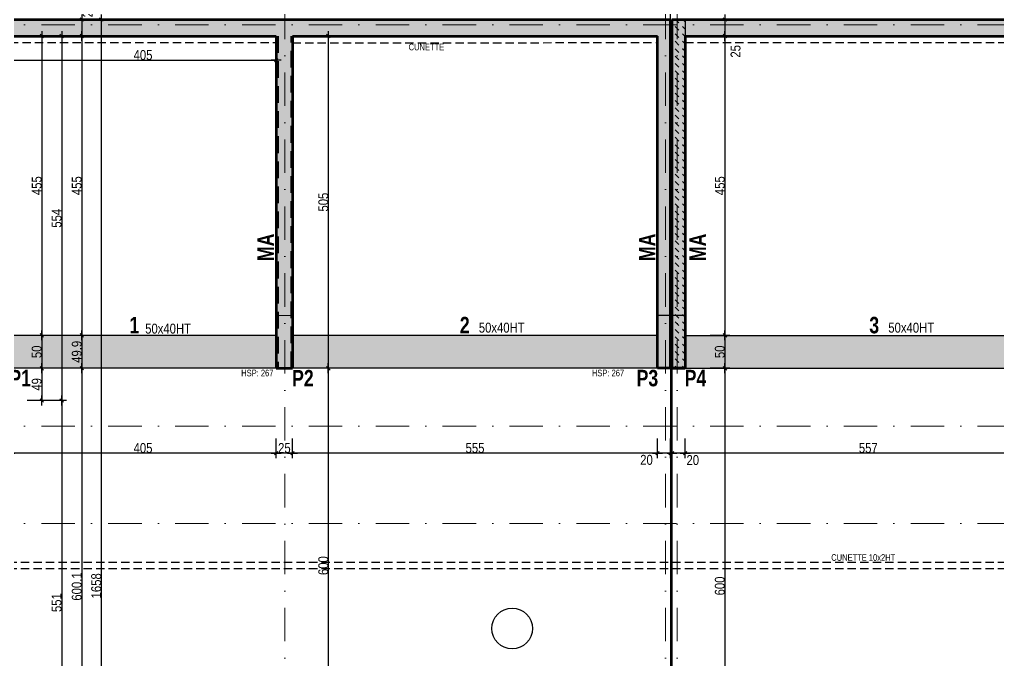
# Model space of a CAD drawing. Header units: millimetres. Extents: x -22 to 27383, y -3644 to 590.
# Drawn here: x 16936 to 18424, y -1216 to -242 of the extents above; entities that cross this region are included whole.
import ezdxf
from ezdxf.enums import TextEntityAlignment as Align

# ---------------------------------------------------------------- set-up
doc = ezdxf.new("R2010")
doc.units = ezdxf.units.MM
doc.linetypes.add('CACHEX2', pattern=[19.05, 12.7, -6.35])
doc.linetypes.add('TIRETPTX2', pattern=[50.8, 25.4, -12.7, 0, -12.7])
for name, color, linetype in [('01_cote_gen', 4, 'Continuous'), ('01_linteaux', 2, 'Continuous'), ('01_murs_sup', 2, 'CACHEX2'), ('01_poch_BN', 9, 'Continuous'), ('01_poch_murs', 253, 'Continuous'), ('01_poch_poteaux', 250, 'Continuous'), ('01_texte', 230, 'Continuous'), ('AA_COTES', 2, 'Continuous')]:
    doc.layers.add(name, color=color, linetype=linetype)
doc.layers.add('01_murs_coup', color=5, linetype='Continuous', lineweight=60)
doc.layers.add('01_tram_axes', color=2, linetype='TIRETPTX2', lineweight=9)
doc.styles.add('ARIAL NA', font='ARIALN.TTF')
doc.styles.add('impact', font='impact.ttf')
doc.styles.add('STYLE2', font='ARIALN.TTF')
doc.dimstyles.new('JB25', dxfattribs={"dimscale": 0.1, "dimtxt": 150, "dimasz": 15, "dimexe": 0.1, "dimexo": 0.1, "dimgap": 0.09, "dimtad": 1, "dimdec": 1, "dimlfac": 0.5, "dimdsep": 46, "dimtxsty": 'STYLE2', "dimblk1": 'BOND_G', "dimblk2": 'BOND_D', "dimsah": 1, "dimcen": 1.5, "dimdle": 0.01, "dimse1": 1, "dimse2": 1, "dimclrd": 4, "dimclre": 2, "dimclrt": 6, "dimazin": 2, "dimtfac": 2.333333, "dimtdec": 1, "dimtix": 1, "dimtmove": 2, "dimatfit": 3, "dimldrblk": 'BOND_G', "dimfxl": 1, "dimtolj": 1, "dimtzin": 0, "dimarcsym": 0})
doc.dimstyles.new('JB50', dxfattribs={"dimscale": 0.1, "dimtxt": 150, "dimasz": 15, "dimexe": 0.1, "dimexo": 0.1, "dimgap": 0.09, "dimtad": 1, "dimdec": 1, "dimdsep": 46, "dimtxsty": 'STYLE2', "dimblk1": 'BOND_G', "dimblk2": 'BOND_D', "dimsah": 1, "dimcen": 1.5, "dimdle": 0.01, "dimse1": 1, "dimse2": 1, "dimclrd": 4, "dimclre": 2, "dimclrt": 6, "dimazin": 2, "dimtfac": 2.333333, "dimtdec": 1, "dimtix": 1, "dimtmove": 2, "dimatfit": 3, "dimldrblk": 'BOND_G', "dimfxl": 1, "dimtolj": 1, "dimtzin": 0, "dimarcsym": 0})

# ---------------------------------------------------------------- blocks, each defined once
blk = doc.blocks.new('BOND_G')
at = {"layer": 'AA_COTES', "color": 0}
for p, q in [((0, -5), (0, 15)), ((5, 0), (-5, 0)), ((1.77, 1.77), (-1.77, -1.77))]:
    blk.add_line(p, q, dxfattribs=at)
blk = doc.blocks.new('BOND_D')
at = {"layer": 'AA_COTES', "color": 0}
for p, q in [((5, 0), (-5, 0)), ((-1.77, -1.77), (1.77, 1.77)), ((0, 5), (0, -15))]:
    blk.add_line(p, q, dxfattribs=at)
blk = doc.blocks.new('*D1469')
at = {"layer": '01_cote_gen', "color": 4, "lineweight": -2, "transparency": 16777216}
blk.add_line((16922.3, -303.4), (17324.3, -303.4), dxfattribs=at)
at = {"layer": 'Defpoints', "color": 0, "transparency": 16777216}
for p in [(17325.8, -303.4), (16920.8, -348.3), (17325.8, -348.3)]:
    blk.add_point(p, dxfattribs=at)
at = {"layer": '01_cote_gen', "color": 4, "lineweight": -2, "transparency": 16777216, "xscale": 1.5, "yscale": 1.5, "zscale": 1.5, "rotation": 180}
blk.add_blockref('BOND_G', (16920.8, -303.4), dxfattribs=at)
at = {"layer": '01_cote_gen', "color": 4, "lineweight": -2, "transparency": 16777216, "xscale": 1.5, "yscale": 1.5, "zscale": 1.5}
blk.add_blockref('BOND_D', (17325.8, -303.4), dxfattribs=at)
at = {"layer": '01_cote_gen', "color": 6, "transparency": 16777216, "insert": (17123.3, -295.8), "char_height": 15, "attachment_point": 5, "style": 'STYLE2'}
blk.add_mtext('\\A1;405', dxfattribs=at)
blk = doc.blocks.new('*D1473')
at = {"layer": '01_cote_gen', "color": 4, "lineweight": -2, "transparency": 16777216}
blk.add_line((17349.2, -900.8), (17327.3, -900.8), dxfattribs=at)
at = {"layer": 'Defpoints', "color": 0, "transparency": 16777216}
for p in [(17325.8, -878.3), (17350.7, -878.3), (17325.8, -900.8)]:
    blk.add_point(p, dxfattribs=at)
at = {"layer": '01_cote_gen', "color": 4, "lineweight": -2, "transparency": 16777216, "xscale": 1.5, "yscale": 1.5, "zscale": 1.5, "rotation": 180}
blk.add_blockref('BOND_D', (17325.8, -900.8), dxfattribs=at)
at = {"layer": '01_cote_gen', "color": 4, "lineweight": -2, "transparency": 16777216, "xscale": 1.5, "yscale": 1.5, "zscale": 1.5}
blk.add_blockref('BOND_G', (17350.7, -900.8), dxfattribs=at)
at = {"layer": '01_cote_gen', "color": 6, "transparency": 16777216, "insert": (17338.3, -893.1), "char_height": 15, "attachment_point": 5, "style": 'STYLE2'}
blk.add_mtext('\\A1;25', dxfattribs=at)
blk = doc.blocks.new('*D1474')
at = {"layer": '01_cote_gen', "color": 4, "lineweight": -2, "transparency": 16777216}
blk.add_line((17324.3, -900.8), (16922.3, -900.8), dxfattribs=at)
at = {"layer": 'Defpoints', "color": 0, "transparency": 16777216}
for p in [(16920.8, -771.5), (17325.8, -789.9), (16920.8, -900.8)]:
    blk.add_point(p, dxfattribs=at)
at = {"layer": '01_cote_gen', "color": 4, "lineweight": -2, "transparency": 16777216, "xscale": 1.5, "yscale": 1.5, "zscale": 1.5, "rotation": 180}
blk.add_blockref('BOND_D', (16920.8, -900.8), dxfattribs=at)
at = {"layer": '01_cote_gen', "color": 4, "lineweight": -2, "transparency": 16777216, "xscale": 1.5, "yscale": 1.5, "zscale": 1.5}
blk.add_blockref('BOND_G', (17325.8, -900.8), dxfattribs=at)
at = {"layer": '01_cote_gen', "color": 6, "transparency": 16777216, "insert": (17123.3, -893.1), "char_height": 15, "attachment_point": 5, "style": 'STYLE2'}
blk.add_mtext('\\A1;405', dxfattribs=at)
blk = doc.blocks.new('*D1475')
at = {"layer": '01_cote_gen', "color": 4, "lineweight": -2, "transparency": 16777216}
blk.add_line((17904.2, -900.8), (17352.2, -900.8), dxfattribs=at)
at = {"layer": 'Defpoints', "color": 0, "transparency": 16777216}
for p in [(17350.7, -773.9), (17905.7, -773.9), (17350.7, -900.8)]:
    blk.add_point(p, dxfattribs=at)
at = {"layer": '01_cote_gen', "color": 4, "lineweight": -2, "transparency": 16777216, "xscale": 1.5, "yscale": 1.5, "zscale": 1.5, "rotation": 180}
blk.add_blockref('BOND_D', (17350.7, -900.8), dxfattribs=at)
at = {"layer": '01_cote_gen', "color": 4, "lineweight": -2, "transparency": 16777216, "xscale": 1.5, "yscale": 1.5, "zscale": 1.5}
blk.add_blockref('BOND_G', (17905.7, -900.8), dxfattribs=at)
at = {"layer": '01_cote_gen', "color": 6, "transparency": 16777216, "insert": (17628.2, -893.1), "char_height": 15, "attachment_point": 5, "style": 'STYLE2'}
blk.add_mtext('\\A1;555', dxfattribs=at)
blk = doc.blocks.new('*D1476')
at = {"layer": '01_cote_gen', "color": 4, "lineweight": -2, "transparency": 16777216}
blk.add_line((17924.2, -900.8), (17907.2, -900.8), dxfattribs=at)
at = {"layer": 'Defpoints', "color": 0, "transparency": 16777216}
for p in [(17905.7, -785.2), (17925.7, -790.9), (17905.7, -900.8)]:
    blk.add_point(p, dxfattribs=at)
at = {"layer": '01_cote_gen', "color": 4, "lineweight": -2, "transparency": 16777216, "xscale": 1.5, "yscale": 1.5, "zscale": 1.5, "rotation": 180}
blk.add_blockref('BOND_D', (17905.7, -900.8), dxfattribs=at)
at = {"layer": '01_cote_gen', "color": 4, "lineweight": -2, "transparency": 16777216, "xscale": 1.5, "yscale": 1.5, "zscale": 1.5}
blk.add_blockref('BOND_G', (17925.7, -900.8), dxfattribs=at)
at = {"layer": '01_cote_gen', "color": 6, "transparency": 16777216, "insert": (17889, -911.1), "char_height": 15, "attachment_point": 5, "style": 'STYLE2'}
blk.add_mtext('\\A1;20', dxfattribs=at)
blk = doc.blocks.new('*D1505')
at = {"layer": '01_cote_gen', "color": 4, "lineweight": -2, "transparency": 16777216}
blk.add_line((18503.3, -900.8), (17949.3, -900.8), dxfattribs=at)
at = {"layer": 'Defpoints', "color": 0, "transparency": 16777216}
for p in [(17947.8, -710.9), (18504.8, -790.9), (17947.8, -900.8)]:
    blk.add_point(p, dxfattribs=at)
at = {"layer": '01_cote_gen', "color": 4, "lineweight": -2, "transparency": 16777216, "xscale": 1.5, "yscale": 1.5, "zscale": 1.5, "rotation": 180}
blk.add_blockref('BOND_D', (17947.8, -900.8), dxfattribs=at)
at = {"layer": '01_cote_gen', "color": 4, "lineweight": -2, "transparency": 16777216, "xscale": 1.5, "yscale": 1.5, "zscale": 1.5}
blk.add_blockref('BOND_G', (18504.8, -900.8), dxfattribs=at)
at = {"layer": '01_cote_gen', "color": 6, "transparency": 16777216, "insert": (18226.3, -893.1), "char_height": 15, "attachment_point": 5, "style": 'STYLE2'}
blk.add_mtext('\\A1;557', dxfattribs=at)
blk = doc.blocks.new('*D1506')
at = {"layer": '01_cote_gen', "color": 4, "lineweight": -2, "transparency": 16777216}
blk.add_line((17946.2, -900.8), (17929.2, -900.8), dxfattribs=at)
at = {"layer": 'Defpoints', "color": 0, "transparency": 16777216}
for p in [(17947.7, -727.6), (17927.7, -733.6), (17927.7, -900.8)]:
    blk.add_point(p, dxfattribs=at)
at = {"layer": '01_cote_gen', "color": 4, "lineweight": -2, "transparency": 16777216, "xscale": 1.5, "yscale": 1.5, "zscale": 1.5, "rotation": 180}
blk.add_blockref('BOND_D', (17927.7, -900.8), dxfattribs=at)
at = {"layer": '01_cote_gen', "color": 4, "lineweight": -2, "transparency": 16777216, "xscale": 1.5, "yscale": 1.5, "zscale": 1.5}
blk.add_blockref('BOND_G', (17947.7, -900.8), dxfattribs=at)
at = {"layer": '01_cote_gen', "color": 6, "transparency": 16777216, "insert": (17959.4, -911.4), "char_height": 15, "attachment_point": 5, "style": 'STYLE2'}
blk.add_mtext('\\A1;20', dxfattribs=at)
blk = doc.blocks.new('*D1541')
at = {"layer": '01_cote_gen', "color": 4, "lineweight": -2, "transparency": 16777216}
blk.add_line((17030.3, -243.3), (17030.3, -265.3), dxfattribs=at)
at = {"layer": 'Defpoints', "color": 0, "transparency": 16777216}
for p in [(17049.4, -241.8), (17023.9, -266.8), (17030.3, -266.8)]:
    blk.add_point(p, dxfattribs=at)
at = {"layer": '01_cote_gen', "color": 4, "lineweight": -2, "transparency": 16777216, "xscale": 1.5, "yscale": 1.5, "zscale": 1.5}
for name, p, rotation in [('BOND_G', (17030.3, -241.8), 90), ('BOND_D', (17030.3, -266.8), 270)]:
    blk.add_blockref(name, p, dxfattribs=dict(at, rotation=rotation))
at = {"layer": '01_cote_gen', "color": 6, "transparency": 16777216, "insert": (17039.2, -228.8), "char_height": 15, "attachment_point": 5, "rotation": 90, "style": 'STYLE2'}
blk.add_mtext('\\A1;25', dxfattribs=at)
blk = doc.blocks.new('*D1542')
at = {"layer": '01_cote_gen', "color": 4, "lineweight": -2, "transparency": 16777216}
blk.add_line((16999.6, -268.3), (16999.6, -819.3), dxfattribs=at)
at = {"layer": 'Defpoints', "color": 0, "transparency": 16777216}
for p in [(16977.1, -266.8), (16940.3, -820.8), (16999.6, -820.8)]:
    blk.add_point(p, dxfattribs=at)
at = {"layer": '01_cote_gen', "color": 4, "lineweight": -2, "transparency": 16777216, "xscale": 1.5, "yscale": 1.5, "zscale": 1.5}
for name, p, rotation in [('BOND_G', (16999.6, -266.8), 90), ('BOND_D', (16999.6, -820.8), 270)]:
    blk.add_blockref(name, p, dxfattribs=dict(at, rotation=rotation))
at = {"layer": '01_cote_gen', "color": 6, "transparency": 16777216, "insert": (16991.9, -543.8), "char_height": 15, "attachment_point": 5, "rotation": 90, "style": 'STYLE2'}
blk.add_mtext('\\A1;554', dxfattribs=at)
blk = doc.blocks.new('*D1543')
at = {"layer": '01_cote_gen', "color": 4, "lineweight": -2, "transparency": 16777216}
blk.add_line((16969.4, -268.3), (16969.4, -720.3), dxfattribs=at)
at = {"layer": 'Defpoints', "color": 0, "transparency": 16777216}
for p in [(16977.1, -266.8), (16957.2, -721.8), (16969.4, -721.8)]:
    blk.add_point(p, dxfattribs=at)
at = {"layer": '01_cote_gen', "color": 4, "lineweight": -2, "transparency": 16777216, "xscale": 1.5, "yscale": 1.5, "zscale": 1.5}
for name, p, rotation in [('BOND_G', (16969.4, -266.8), 90), ('BOND_D', (16969.4, -721.8), 270)]:
    blk.add_blockref(name, p, dxfattribs=dict(at, rotation=rotation))
at = {"layer": '01_cote_gen', "color": 6, "transparency": 16777216, "insert": (16961.8, -494.3), "char_height": 15, "attachment_point": 5, "rotation": 90, "style": 'STYLE2'}
blk.add_mtext('\\A1;455', dxfattribs=at)
blk = doc.blocks.new('*D1544')
at = {"layer": '01_cote_gen', "color": 4, "lineweight": -2, "transparency": 16777216}
blk.add_line((16969.4, -723.3), (16969.4, -770.3), dxfattribs=at)
at = {"layer": 'Defpoints', "color": 0, "transparency": 16777216}
for p in [(16982.2, -721.8), (16969.4, -771.8), (16982.2, -771.8)]:
    blk.add_point(p, dxfattribs=at)
at = {"layer": '01_cote_gen', "color": 4, "lineweight": -2, "transparency": 16777216, "xscale": 1.5, "yscale": 1.5, "zscale": 1.5}
for name, p, rotation in [('BOND_G', (16969.4, -721.8), 90), ('BOND_D', (16969.4, -771.8), 270)]:
    blk.add_blockref(name, p, dxfattribs=dict(at, rotation=rotation))
at = {"layer": '01_cote_gen', "color": 6, "transparency": 16777216, "insert": (16961.7, -746.8), "char_height": 15, "attachment_point": 5, "rotation": 90, "style": 'STYLE2'}
blk.add_mtext('\\A1;50', dxfattribs=at)
blk = doc.blocks.new('*D1545')
at = {"layer": '01_cote_gen', "color": 4, "lineweight": -2, "transparency": 16777216}
blk.add_line((16969.4, -773.3), (16969.4, -819.3), dxfattribs=at)
at = {"layer": 'Defpoints', "color": 0, "transparency": 16777216}
for p in [(16976.9, -771.8), (16928.1, -820.8), (16969.4, -820.8)]:
    blk.add_point(p, dxfattribs=at)
at = {"layer": '01_cote_gen', "color": 4, "lineweight": -2, "transparency": 16777216, "xscale": 1.5, "yscale": 1.5, "zscale": 1.5}
for name, p, rotation in [('BOND_G', (16969.4, -771.8), 90), ('BOND_D', (16969.4, -820.8), 270)]:
    blk.add_blockref(name, p, dxfattribs=dict(at, rotation=rotation))
at = {"layer": '01_cote_gen', "color": 6, "transparency": 16777216, "insert": (16961.7, -796.3), "char_height": 15, "attachment_point": 5, "rotation": 90, "style": 'STYLE2'}
blk.add_mtext('\\A1;49', dxfattribs=at)
blk = doc.blocks.new('*D1546')
at = {"layer": '01_cote_gen', "color": 4, "lineweight": -2, "transparency": 16777216}
blk.add_line((16999.6, -822.3), (16999.6, -1370.3), dxfattribs=at)
at = {"layer": 'Defpoints', "color": 0, "transparency": 16777216}
for p in [(16977.1, -820.8), (16977.1, -1371.8), (16999.6, -1371.8)]:
    blk.add_point(p, dxfattribs=at)
at = {"layer": '01_cote_gen', "color": 4, "lineweight": -2, "transparency": 16777216, "xscale": 1.5, "yscale": 1.5, "zscale": 1.5}
for name, p, rotation in [('BOND_G', (16999.6, -820.8), 90), ('BOND_D', (16999.6, -1371.8), 270)]:
    blk.add_blockref(name, p, dxfattribs=dict(at, rotation=rotation))
at = {"layer": '01_cote_gen', "color": 6, "transparency": 16777216, "insert": (16991.9, -1128), "char_height": 15, "attachment_point": 5, "rotation": 90, "style": 'STYLE2'}
blk.add_mtext('\\A1;551', dxfattribs=at)
blk = doc.blocks.new('*D1547')
at = {"layer": '01_cote_gen', "color": 4, "lineweight": -2, "transparency": 16777216}
blk.add_line((17030.3, -268.3), (17030.3, -720.3), dxfattribs=at)
at = {"layer": 'Defpoints', "color": 0, "transparency": 16777216}
for p in [(17033.9, -266.8), (17030.3, -721.8), (17033.9, -721.8)]:
    blk.add_point(p, dxfattribs=at)
at = {"layer": '01_cote_gen', "color": 4, "lineweight": -2, "transparency": 16777216, "xscale": 1.5, "yscale": 1.5, "zscale": 1.5}
for name, p, rotation in [('BOND_G', (17030.3, -266.8), 90), ('BOND_D', (17030.3, -721.8), 270)]:
    blk.add_blockref(name, p, dxfattribs=dict(at, rotation=rotation))
at = {"layer": '01_cote_gen', "color": 6, "transparency": 16777216, "insert": (17022.6, -494.3), "char_height": 15, "attachment_point": 5, "rotation": 90, "style": 'STYLE2'}
blk.add_mtext('\\A1;455', dxfattribs=at)
blk = doc.blocks.new('*D1548')
at = {"layer": '01_cote_gen', "color": 4, "lineweight": -2, "transparency": 16777216}
blk.add_line((17030.3, -723.3), (17030.3, -770.2), dxfattribs=at)
at = {"layer": 'Defpoints', "color": 0, "transparency": 16777216}
for p in [(17066.4, -721.8), (17030.3, -771.7), (17066.4, -771.7)]:
    blk.add_point(p, dxfattribs=at)
at = {"layer": '01_cote_gen', "color": 4, "lineweight": -2, "transparency": 16777216, "xscale": 1.5, "yscale": 1.5, "zscale": 1.5}
for name, p, rotation in [('BOND_G', (17030.3, -721.8), 90), ('BOND_D', (17030.3, -771.7), 270)]:
    blk.add_blockref(name, p, dxfattribs=dict(at, rotation=rotation))
at = {"layer": '01_cote_gen', "color": 6, "transparency": 16777216, "insert": (17022.6, -746.8), "char_height": 15, "attachment_point": 5, "rotation": 90, "style": 'STYLE2'}
blk.add_mtext('\\A1;49.9', dxfattribs=at)
blk = doc.blocks.new('*D1549')
at = {"layer": '01_cote_gen', "color": 4, "lineweight": -2, "transparency": 16777216}
blk.add_line((17030.3, -773.2), (17030.3, -1370.3), dxfattribs=at)
at = {"layer": 'Defpoints', "color": 0, "transparency": 16777216}
for p in [(17067.8, -771.7), (17030.3, -1371.8), (17031.8, -1371.8)]:
    blk.add_point(p, dxfattribs=at)
at = {"layer": '01_cote_gen', "color": 4, "lineweight": -2, "transparency": 16777216, "xscale": 1.5, "yscale": 1.5, "zscale": 1.5}
for name, p, rotation in [('BOND_G', (17030.3, -771.7), 90), ('BOND_D', (17030.3, -1371.8), 270)]:
    blk.add_blockref(name, p, dxfattribs=dict(at, rotation=rotation))
at = {"layer": '01_cote_gen', "color": 6, "transparency": 16777216, "insert": (17022.6, -1103.5), "char_height": 15, "attachment_point": 5, "rotation": 90, "style": 'STYLE2'}
blk.add_mtext('\\A1;600.1', dxfattribs=at)
blk = doc.blocks.new('*D1553')
at = {"layer": '01_cote_gen', "color": 4, "lineweight": -2, "transparency": 16777216}
blk.add_line((17059.8, -243.3), (17059.8, -1898.3), dxfattribs=at)
at = {"layer": 'Defpoints', "color": 0, "transparency": 16777216}
for p in [(17076.1, -241.8), (17022.8, -1899.8), (17059.8, -1899.8)]:
    blk.add_point(p, dxfattribs=at)
at = {"layer": '01_cote_gen', "color": 4, "lineweight": -2, "transparency": 16777216, "xscale": 1.5, "yscale": 1.5, "zscale": 1.5}
for name, p, rotation in [('BOND_G', (17059.8, -241.8), 90), ('BOND_D', (17059.8, -1899.8), 270)]:
    blk.add_blockref(name, p, dxfattribs=dict(at, rotation=rotation))
at = {"layer": '01_cote_gen', "color": 6, "transparency": 16777216, "insert": (17052.2, -1102.5), "char_height": 15, "attachment_point": 5, "rotation": 90, "style": 'STYLE2'}
blk.add_mtext('\\A1;1658', dxfattribs=at)
blk = doc.blocks.new('*D1554')
at = {"layer": '01_cote_gen', "color": 4, "lineweight": -2, "transparency": 16777216}
blk.add_line((17405.1, -268.3), (17405.1, -770.3), dxfattribs=at)
at = {"layer": 'Defpoints', "color": 0, "transparency": 16777216}
for p in [(17350.7, -266.8), (17350.7, -771.8), (17405.1, -771.8)]:
    blk.add_point(p, dxfattribs=at)
at = {"layer": '01_cote_gen', "color": 4, "lineweight": -2, "transparency": 16777216, "xscale": 1.5, "yscale": 1.5, "zscale": 1.5}
for name, p, rotation in [('BOND_G', (17405.1, -266.8), 90), ('BOND_D', (17405.1, -771.8), 270)]:
    blk.add_blockref(name, p, dxfattribs=dict(at, rotation=rotation))
at = {"layer": '01_cote_gen', "color": 6, "transparency": 16777216, "insert": (17397.5, -519.3), "char_height": 15, "attachment_point": 5, "rotation": 90, "style": 'STYLE2'}
blk.add_mtext('\\A1;505', dxfattribs=at)
blk = doc.blocks.new('*D1555')
at = {"layer": '01_cote_gen', "color": 4, "lineweight": -2, "transparency": 16777216}
blk.add_line((17405.1, -773.3), (17405.1, -1370.3), dxfattribs=at)
at = {"layer": 'Defpoints', "color": 0, "transparency": 16777216}
for p in [(17382.6, -771.8), (17350.8, -1371.8), (17405.1, -1371.8)]:
    blk.add_point(p, dxfattribs=at)
at = {"layer": '01_cote_gen', "color": 4, "lineweight": -2, "transparency": 16777216, "xscale": 1.5, "yscale": 1.5, "zscale": 1.5}
for name, p, rotation in [('BOND_G', (17405.1, -771.8), 90), ('BOND_D', (17405.1, -1371.8), 270)]:
    blk.add_blockref(name, p, dxfattribs=dict(at, rotation=rotation))
at = {"layer": '01_cote_gen', "color": 6, "transparency": 16777216, "insert": (17397.5, -1071.8), "char_height": 15, "attachment_point": 5, "rotation": 90, "style": 'STYLE2'}
blk.add_mtext('\\A1;600', dxfattribs=at)
blk = doc.blocks.new('*D1557')
at = {"layer": '01_cote_gen', "color": 4, "lineweight": -2, "transparency": 16777216}
blk.add_line((18008.3, -243.3), (18008.3, -265.3), dxfattribs=at)
at = {"layer": 'Defpoints', "color": 0, "transparency": 16777216}
for p in [(17996.6, -241.8), (17996.6, -266.8), (18008.3, -266.8)]:
    blk.add_point(p, dxfattribs=at)
at = {"layer": '01_cote_gen', "color": 4, "lineweight": -2, "transparency": 16777216, "xscale": 1.5, "yscale": 1.5, "zscale": 1.5}
for name, p, rotation in [('BOND_G', (18008.3, -241.8), 90), ('BOND_D', (18008.3, -266.8), 270)]:
    blk.add_blockref(name, p, dxfattribs=dict(at, rotation=rotation))
at = {"layer": '01_cote_gen', "color": 6, "transparency": 16777216, "insert": (18024.5, -290.1), "char_height": 15, "attachment_point": 5, "rotation": 90, "style": 'STYLE2'}
blk.add_mtext('\\A1;25', dxfattribs=at)
blk = doc.blocks.new('*D1558')
at = {"layer": '01_cote_gen', "color": 4, "lineweight": -2, "transparency": 16777216}
blk.add_line((18008.3, -268.3), (18008.3, -720.3), dxfattribs=at)
at = {"layer": 'Defpoints', "color": 0, "transparency": 16777216}
for p in [(18049.7, -266.8), (18008.3, -721.8), (18049.7, -721.8)]:
    blk.add_point(p, dxfattribs=at)
at = {"layer": '01_cote_gen', "color": 4, "lineweight": -2, "transparency": 16777216, "xscale": 1.5, "yscale": 1.5, "zscale": 1.5}
for name, p, rotation in [('BOND_G', (18008.3, -266.8), 90), ('BOND_D', (18008.3, -721.8), 270)]:
    blk.add_blockref(name, p, dxfattribs=dict(at, rotation=rotation))
at = {"layer": '01_cote_gen', "color": 6, "transparency": 16777216, "insert": (18000.6, -494.3), "char_height": 15, "attachment_point": 5, "rotation": 90, "style": 'STYLE2'}
blk.add_mtext('\\A1;455', dxfattribs=at)
blk = doc.blocks.new('*D1559')
at = {"layer": '01_cote_gen', "color": 4, "lineweight": -2, "transparency": 16777216}
blk.add_line((18008.3, -723.3), (18008.3, -770.3), dxfattribs=at)
at = {"layer": 'Defpoints', "color": 0, "transparency": 16777216}
for p in [(18041.2, -721.8), (18008.3, -771.8), (18022.2, -771.8)]:
    blk.add_point(p, dxfattribs=at)
at = {"layer": '01_cote_gen', "color": 4, "lineweight": -2, "transparency": 16777216, "xscale": 1.5, "yscale": 1.5, "zscale": 1.5}
for name, p, rotation in [('BOND_G', (18008.3, -721.8), 90), ('BOND_D', (18008.3, -771.8), 270)]:
    blk.add_blockref(name, p, dxfattribs=dict(at, rotation=rotation))
at = {"layer": '01_cote_gen', "color": 6, "transparency": 16777216, "insert": (18000.6, -746.8), "char_height": 15, "attachment_point": 5, "rotation": 90, "style": 'STYLE2'}
blk.add_mtext('\\A1;50', dxfattribs=at)
blk = doc.blocks.new('*D1560')
at = {"layer": '01_cote_gen', "color": 4, "lineweight": -2, "transparency": 16777216}
blk.add_line((18008.3, -773.3), (18008.3, -1370.3), dxfattribs=at)
at = {"layer": 'Defpoints', "color": 0, "transparency": 16777216}
for p in [(18048.7, -771.8), (18008.3, -1371.8), (18035.4, -1371.8)]:
    blk.add_point(p, dxfattribs=at)
at = {"layer": '01_cote_gen', "color": 4, "lineweight": -2, "transparency": 16777216, "xscale": 1.5, "yscale": 1.5, "zscale": 1.5}
for name, p, rotation in [('BOND_G', (18008.3, -771.8), 90), ('BOND_D', (18008.3, -1371.8), 270)]:
    blk.add_blockref(name, p, dxfattribs=dict(at, rotation=rotation))
at = {"layer": '01_cote_gen', "color": 6, "transparency": 16777216, "insert": (18000.6, -1102.7), "char_height": 15, "attachment_point": 5, "rotation": 90, "style": 'STYLE2'}
blk.add_mtext('\\A1;600', dxfattribs=at)
blk = doc.blocks.new('*D2495')
at = {"layer": '01_cote_gen', "color": 4, "lineweight": -2, "transparency": 16777216}
blk.add_line((0, -613.3), (0, -1134.3), dxfattribs=at)
at = {"layer": 'Defpoints', "color": 0, "transparency": 16777216}
for p in [(25449.8, -611.8), (0, -1135.8), (0, -1135.8)]:
    blk.add_point(p, dxfattribs=at)
at = {"layer": '01_cote_gen', "color": 4, "lineweight": -2, "transparency": 16777216, "xscale": 1.5, "yscale": 1.5, "zscale": 1.5}
for name, p, rotation in [('BOND_G', (0, -611.8), 90), ('BOND_D', (0, -1135.8), 270)]:
    blk.add_blockref(name, p, dxfattribs=dict(at, rotation=rotation))
at = {"layer": '01_cote_gen', "color": 6, "transparency": 16777216, "insert": (-7.7, -873.8), "char_height": 15, "attachment_point": 5, "rotation": 90, "style": 'STYLE2'}
blk.add_mtext('\\A1;262', dxfattribs=at)
blk = doc.blocks.new('*D2522')
at = {"layer": '01_cote_gen', "color": 4, "lineweight": -2, "transparency": 16777216}
blk.add_line((1156.4, -613.3), (1156.4, -1134.3), dxfattribs=at)
at = {"layer": 'Defpoints', "color": 0, "transparency": 16777216}
for p in [(26606.2, -611.8), (1156.4, -1135.8), (1156.4, -1135.8)]:
    blk.add_point(p, dxfattribs=at)
at = {"layer": '01_cote_gen', "color": 4, "lineweight": -2, "transparency": 16777216, "xscale": 1.5, "yscale": 1.5, "zscale": 1.5}
for name, p, rotation in [('BOND_G', (1156.4, -611.8), 90), ('BOND_D', (1156.4, -1135.8), 270)]:
    blk.add_blockref(name, p, dxfattribs=dict(at, rotation=rotation))
at = {"layer": '01_cote_gen', "color": 6, "transparency": 16777216, "insert": (1148.8, -873.8), "char_height": 15, "attachment_point": 5, "rotation": 90, "style": 'STYLE2'}
blk.add_mtext('\\A1;262', dxfattribs=at)

msp = doc.modelspace()

# ---------------------------------------------------------------- hatches: boundary and pattern name
at = {"layer": '01_murs_sup'}
h = msp.add_hatch(dxfattribs=at)
h.set_pattern_fill('DASH', color=256, scale=2.5, angle=135)
h.set_pattern_definition([(135, (6005.65, 12291.881), (-11.22532, 9e-16), [7.9375, -7.9375])])
h.paths.add_polyline_path([(17925.68, -241.83), (16532.76, -241.83), (16532.76, -820.8), (16792.76, -820.8), (16792.76, -802.8), (16737.76, -802.8), (16737.76, -564.83), (16717.76, -564.83), (16717.76, -802.8), (16552.76, -802.8), (16552.76, -454.83), (16560.76, -454.83), (16560.76, -436.83), (16552.76, -436.83), (16552.76, -266.83), (16902.76, -266.83), (16902.76, -436.83), (16662.76, -436.83), (16662.76, -454.83), (16717.76, -454.83), (16717.76, -462.83), (16737.76, -462.83), (16737.76, -454.83), (16902.76, -454.83), (16902.76, -802.8), (16894.76, -802.8), (16894.76, -820.8), (16920.76, -820.8), (16920.76, -266.83), (17328.76, -266.83), (17328.76, -771.83), (17348.76, -771.83), (17348.76, -266.83), (17905.68, -266.83), (17905.68, -771.83), (17925.68, -771.83)])
h = msp.add_hatch(dxfattribs=at)
h.set_pattern_fill('DASH', color=256, scale=2.5, angle=135)
h.set_pattern_definition([(135, (6005.711, 12291.879), (-11.22532, 9e-16), [7.9375, -7.9375])])
h.paths.add_polyline_path([(17947.75, -241.84), (17927.75, -241.84), (17927.75, -771.84), (17947.75, -771.84)])
at = {"layer": '01_poch_BN'}
h = msp.add_hatch(color=256, dxfattribs=at)
h.dxf.hatch_style = 1
h.paths.add_polyline_path([(17325.76, -721.83), (16920.76, -721.83), (16920.76, -771.83), (16920.82, -771.83), (17325.76, -771.59)])
h = msp.add_hatch(color=256, dxfattribs=at)
h.dxf.hatch_style = 1
h.paths.add_polyline_path([(17905.75, -721.84), (17350.75, -721.84), (17350.75, -771.84), (17905.75, -771.84)])
h = msp.add_hatch(color=256, dxfattribs=at)
h.dxf.hatch_style = 1
h.paths.add_polyline_path([(18504.76, -721.83), (17947.8, -721.83), (17947.81, -771.83), (18504.76, -771.83)])
at = {"layer": '01_poch_murs'}
h = msp.add_hatch(color=256, dxfattribs=at)
h.dxf.hatch_style = 1
edge = h.paths.add_edge_path()
edge.add_line((16560.76, -436.83), (16560.76, -454.83))
edge.add_line((16560.76, -454.83), (16552.76, -454.83))
edge.add_line((16552.76, -454.83), (16552.76, -802.8))
edge.add_line((16552.76, -802.8), (16717.77, -802.8))
edge.add_line((16717.77, -802.8), (16717.77, -564.83))
edge.add_line((16717.77, -564.83), (16737.77, -564.83))
edge.add_line((16737.77, -564.83), (16737.77, -802.8))
edge.add_line((16737.77, -802.8), (16792.76, -802.8))
edge.add_line((16792.76, -802.8), (16792.76, -820.8))
edge.add_line((16792.76, -820.8), (16737.77, -820.8))
edge.add_line((16737.77, -820.8), (16737.76, -1261.81))
edge.add_line((16737.76, -1261.81), (16652.76, -1261.81))
edge.add_line((16652.76, -1261.81), (16652.76, -2009.83))
edge.add_line((16652.76, -2009.83), (16717.76, -2009.83))
edge.add_line((16717.76, -2009.83), (16717.76, -1371.81))
edge.add_line((16717.76, -1371.81), (16737.76, -1371.81))
edge.add_line((16737.76, -1371.81), (16737.76, -1874.83))
edge.add_line((16737.76, -1874.83), (17325.76, -1874.83))
edge.add_line((17325.76, -1874.83), (17325.76, -1451.83))
edge.add_line((17325.76, -1451.83), (17350.76, -1451.83))
edge.add_line((17350.76, -1451.83), (17350.76, -1874.83))
edge.add_line((17350.76, -1874.83), (17905.76, -1874.84))
edge.add_line((17905.76, -1874.84), (17905.76, -1371.84))
edge.add_line((17905.76, -1371.84), (17927.76, -1371.84))
edge.add_line((17927.76, -1371.84), (17927.76, -1371.84))
edge.add_line((17927.76, -1371.84), (17947.76, -1371.84))
edge.add_line((17947.76, -1371.84), (17947.76, -1874.84))
edge.add_line((17947.76, -1874.84), (18503.76, -1874.83))
edge.add_line((18503.76, -1874.83), (18503.76, -1371.81))
edge.add_line((18503.76, -1371.81), (18523.76, -1371.81))
edge.add_line((18523.76, -1371.81), (18523.76, -1874.83))
edge.add_line((18523.76, -1874.83), (18773.76, -1874.83))
edge.add_line((18773.76, -1874.83), (18773.76, -1321.83))
edge.add_line((18773.76, -1321.83), (18939.76, -1321.83))
edge.add_line((18939.76, -1321.83), (18939.76, -1341.83))
edge.add_line((18939.76, -1341.83), (18791.76, -1341.83))
edge.add_line((18791.76, -1341.83), (18793.03, -1870.58))
edge.add_arc((18796.28, -1870.58), 3.25, 0, 180, ccw=False)
edge.add_arc((18796.28, -1870.58), 3.25, -90, 0, ccw=False)
edge.add_line((18796.28, -1873.83), (19049.76, -1874.83))
edge.add_line((19049.76, -1874.83), (19049.76, -1341.83))
edge.add_line((19049.76, -1341.83), (19041.76, -1341.83))
edge.add_line((19041.76, -1341.83), (19041.76, -1321.83))
edge.add_line((19041.76, -1321.83), (19069.76, -1321.83))
edge.add_line((19069.76, -1321.83), (19069.76, -1874.83))
edge.add_line((19069.76, -1874.83), (19329.76, -1874.83))
edge.add_line((19329.76, -1874.83), (19329.76, -1371.85))
edge.add_line((19329.76, -1371.85), (19349.76, -1371.85))
edge.add_line((19349.76, -1371.85), (19349.76, -1874.83))
edge.add_line((19349.76, -1874.83), (19864.76, -1874.83))
edge.add_line((19864.76, -1874.83), (19864.76, -1371.85))
edge.add_line((19864.76, -1371.85), (19884.76, -1371.85))
edge.add_line((19884.76, -1371.85), (19884.76, -1874.83))
edge.add_line((19884.76, -1874.83), (20144.76, -1874.83))
edge.add_line((20144.76, -1874.83), (20144.76, -1371.89))
edge.add_line((20144.76, -1371.89), (20169.76, -1371.89))
edge.add_line((20169.76, -1371.89), (20169.82, -2531.84))
edge.add_line((20169.82, -2531.84), (20760.34, -2531.84))
edge.add_line((20760.34, -2531.84), (20760.28, -1816.82))
edge.add_line((20760.28, -1816.82), (20778.28, -1816.82))
edge.add_line((20778.28, -1816.82), (20778.28, -2203.83))
edge.add_line((20778.28, -2203.83), (20995.27, -2203.83))
edge.add_line((20995.27, -2203.83), (20995.27, -2223.83))
edge.add_line((20995.27, -2223.83), (20778.28, -2223.83))
edge.add_line((20778.28, -2223.83), (20778.28, -2676.83))
edge.add_line((20778.28, -2676.83), (21303.24, -2676.83))
edge.add_line((21303.24, -2676.83), (21303.24, -2566.83))
edge.add_line((21303.24, -2566.83), (21323.24, -2566.83))
edge.add_line((21323.24, -2566.83), (21323.24, -2696.83))
edge.add_line((21323.24, -2696.83), (20760.28, -2696.83))
edge.add_line((20760.28, -2696.83), (20760.34, -2551.84))
edge.add_line((20760.34, -2551.84), (20169.82, -2551.84))
edge.add_line((20169.82, -2551.84), (20169.76, -2801.83))
edge.add_line((20169.76, -2801.83), (21528.28, -2801.83))
edge.add_line((21528.28, -2801.83), (21528.28, -2826.83))
edge.add_line((21528.28, -2826.83), (20144.76, -2826.83))
edge.add_line((20144.76, -2826.83), (20144.76, -1969.83))
edge.add_line((20144.76, -1969.83), (20144.76, -1899.83))
edge.add_line((20144.76, -1899.83), (18791.76, -1899.83))
edge.add_line((18791.76, -1899.83), (18686.76, -1899.83))
edge.add_line((18686.76, -1899.83), (17925.76, -1899.84))
edge.add_line((17925.76, -1899.84), (17925.76, -1899.84))
edge.add_line((17925.76, -1899.84), (16737.76, -1899.83))
edge.add_line((16737.76, -1899.83), (16737.76, -2029.83))
edge.add_line((16737.76, -2029.83), (16632.76, -2029.83))
edge.add_line((16632.76, -2029.83), (16632.76, -1241.81))
edge.add_line((16632.76, -1241.81), (16717.76, -1241.81))
edge.add_line((16717.76, -1241.81), (16717.77, -820.8))
edge.add_line((16717.77, -820.8), (16532.76, -820.8))
edge.add_line((16532.76, -820.8), (16532.76, -241.83))
edge.add_line((16532.76, -241.83), (17204.69, -241.84))
edge.add_line((17204.69, -241.84), (17206.11, -266.83))
edge.add_line((17206.11, -266.83), (17325.76, -266.83))
edge.add_line((17325.76, -266.83), (17325.76, -691.83))
edge.add_line((17325.76, -691.83), (17350.75, -692.08))
edge.add_line((17350.75, -692.08), (17350.78, -692.08))
edge.add_line((17350.78, -692.08), (17325.79, -691.83))
edge.add_line((17325.79, -691.83), (17325.76, -266.83))
edge.add_line((17325.76, -266.83), (16920.76, -266.83))
edge.add_line((16920.76, -266.83), (16920.76, -820.8))
edge.add_line((16920.76, -820.8), (16920.76, -820.8))
edge.add_line((16920.76, -820.8), (16920.82, -691.83))
edge.add_line((16920.82, -691.83), (16902.82, -691.83))
edge.add_line((16902.82, -691.83), (16902.76, -454.83))
edge.add_line((16902.76, -454.83), (16737.77, -454.83))
edge.add_line((16737.77, -454.83), (16737.77, -462.83))
edge.add_line((16737.77, -462.83), (16717.77, -462.83))
edge.add_line((16717.77, -462.83), (16717.77, -454.83))
edge.add_line((16717.77, -454.83), (16662.76, -454.83))
edge.add_line((16662.76, -454.83), (16662.76, -436.83))
edge.add_line((16662.76, -436.83), (16902.76, -436.83))
edge.add_line((16902.76, -436.83), (16902.76, -266.83))
edge.add_line((16902.76, -266.83), (16552.76, -266.83))
edge.add_line((16552.76, -266.83), (16552.76, -436.83))
edge.add_line((16552.76, -436.83), (16560.76, -436.83))
h = msp.add_hatch(color=256, dxfattribs=at)
h.dxf.hatch_style = 1
h.paths.add_polyline_path([(17925.75, -241.84), (17204.69, -241.84), (17206.11, -266.83), (17325.76, -266.83), (17325.76, -691.83), (17350.75, -692.08), (17350.75, -266.84), (17905.75, -266.84), (17905.75, -691.83), (17925.75, -691.83)])
h = msp.add_hatch(color=256, dxfattribs=at)
h.dxf.hatch_style = 1
h.paths.add_polyline_path([(20164.76, -241.83), (17927.75, -241.84), (17927.75, -691.83), (17947.75, -691.83), (17947.75, -266.84), (18504.76, -266.83), (18504.76, -691.83), (18524.76, -691.83), (18524.76, -266.83), (18784.76, -266.83), (18784.76, -691.83), (18804.76, -691.83), (18804.76, -266.83), (19329.76, -266.83), (19329.76, -691.83), (19349.76, -691.83), (19349.76, -266.83), (19864.76, -266.83), (19864.76, -691.83), (19884.76, -691.83), (19884.76, -266.83), (20144.76, -266.83), (20144.76, -690.83), (20164.76, -690.83)])
at = {"layer": '01_poch_poteaux'}
h = msp.add_hatch(color=256, dxfattribs=at)
h.dxf.hatch_style = 1
h.paths.add_polyline_path([(17947.75, -691.83), (17927.75, -691.83), (17927.75, -771.83), (17947.75, -771.83)])
h.paths.add_polyline_path([(17925.75, -691.83), (17905.75, -691.83), (17905.75, -771.84), (17925.75, -771.83)])
h.paths.add_polyline_path([(17350.75, -692.08), (17325.76, -691.83), (17325.76, -771.59), (17350.75, -771.84)])

# ---------------------------------------------------------------- linework, layer by layer
at = {"layer": '01_linteaux'}
for p, q in [((17925.62, -241.84), (17925.62, 304.5)), ((17325.82, -721.83), (16920.82, -721.83)), ((17905.75, -721.84), (17350.75, -721.84)), ((17947.8, -721.83), (18504.82, -721.83)), ((17325.76, -771.59), (16920.82, -771.83)), ((17905.75, -771.84), (17350.75, -771.84)), ((17925.75, -771.84), (17925.76, -1371.84)), ((17927.75, -771.84), (17927.76, -1371.84)), ((17947.8, -771.83), (18504.82, -771.83))]:
    msp.add_line(p, q, dxfattribs=at)
at = {"layer": '01_murs_coup'}
for p, q in [((16532.76, -241.83), (17925.75, -241.84)), ((17925.75, -771.83), (17925.75, -241.84)), ((17927.75, -241.84), (20164.76, -241.83)), ((17927.75, -241.84), (17927.75, -771.83)), ((16920.76, -266.83), (17325.76, -266.83)), ((17325.76, -266.83), (17325.76, -771.59)), ((17350.75, -266.84), (17350.75, -771.84)), ((17350.75, -266.84), (17905.75, -266.84)), ((17905.75, -771.83), (17905.75, -266.84)), ((17947.75, -266.84), (18504.76, -266.83)), ((17947.75, -266.84), (17947.75, -771.83)), ((18224.11, -266.83), (18229.11, -266.83)), ((17325.76, -771.59), (17350.75, -771.84)), ((17925.75, -771.83), (17905.75, -771.84)), ((17927.8, -771.83), (17947.8, -771.83)), ((17947.8, -771.83), (17927.8, -771.83))]:
    msp.add_line(p, q, dxfattribs=at)
at = {"layer": '01_murs_sup', "ltscale": 2}
for p, q in [((16532.76, -241.83), (17925.75, -241.84)), ((17925.75, -771.84), (17925.75, -241.84)), ((17927.75, -241.84), (17947.75, -241.84)), ((17927.75, -771.84), (17927.75, -241.84)), ((17947.75, -241.84), (17947.75, -771.84)), ((17947.75, -241.84), (17947.75, -771.84)), ((16920.76, -266.83), (17325.76, -266.83)), ((17328.76, -266.83), (17328.76, -771.59)), ((17348.76, -771.84), (17348.76, -267.08)), ((17350.75, -266.84), (17905.75, -266.84)), ((17905.75, -771.84), (17905.75, -266.84)), ((17325.76, -771.59), (17350.75, -771.84)), ((17947.75, -771.84), (17927.75, -771.84))]:
    msp.add_line(p, q, dxfattribs=at)
at = {"layer": '01_murs_sup'}
for p, q in [((17925.68, -241.83), (17925.68, -267.22)), ((16920.76, -276.83), (17325.76, -276.83)), ((17350.75, -277.08), (17905.75, -276.84)), ((17947.75, -276.84), (20144.76, -276.83)), ((20760.28, -1066.86), (16737.77, -1066.83)), ((20760.28, -1076.86), (16737.77, -1076.83))]:
    msp.add_line(p, q, dxfattribs=at)
at = {"layer": '01_poch_BN'}
for p, q in [((17905.75, -721.84), (17905.75, -771.83)), ((17947.8, -721.83), (17947.81, -771.83))]:
    msp.add_line(p, q, dxfattribs=at)
at = {"layer": '01_poch_poteaux'}
for p, q in [((17350.8, -692.08), (17325.76, -691.83)), ((17927.75, -691.83), (17905.75, -691.83)), ((17947.8, -691.83), (17927.75, -691.83)), ((17350.75, -771.84), (17325.82, -771.59)), ((17947.8, -771.83), (17927.8, -771.83))]:
    msp.add_line(p, q, dxfattribs=at)
at = {"layer": '01_texte'}
msp.add_circle((17684.68, -1167.4), 30.98, dxfattribs=at)
at = {"layer": '01_tram_axes', "color": 253, "ltscale": 2}
for p, q in [((17338.76, -2102), (17338.76, 439.75)), ((17917.79, -2102), (17917.76, 439.75)), ((17935.79, -2102), (17935.76, 439.75)), ((16256.86, -249.83), (23921.21, -249.83)), ((16256.86, -859.83), (23001.24, -859.86)), ((16256.86, -1007.83), (23921.21, -1007.83))]:
    msp.add_line(p, q, dxfattribs=at)

# ---------------------------------------------------------------- texts
at = {"layer": '01_texte'}
for s, height, style, p in [('CUNETTE', 10, 'ARIAL NA', (17554.31, -291.51)), ('1', 25, 'impact', (17110.09, -726.17)), ('2', 25, 'impact', (17612.56, -726.17)), ('3', 25, 'impact', (18235.34, -726.17)), ('50x40HT', 15, 'ARIAL NA', (17161.44, -723.55)), ('50x40HT', 15, 'ARIAL NA', (17668.84, -722.09)), ('50x40HT', 15, 'ARIAL NA', (18291.63, -722.09)), ('HSP: 267', 10, 'ARIAL NA', (17297.13, -786.97)), ('P2', 25, 'impact', (17366.43, -806.91)), ('HSP: 267', 10, 'ARIAL NA', (17830.48, -786.98)), ('P3', 25, 'impact', (17890.4, -806.67)), ('P1', 25, 'impact', (16936.44, -806.67)), ('P4', 25, 'impact', (17963.49, -806.67)), ('CUNETTE 10x2HT', 10, 'ARIAL NA', (18218.62, -1067.42))]:
    msp.add_text(s, height=height, dxfattribs=dict(at, style=style)).set_placement(p, align=Align.BOTTOM_CENTER)
at = {"layer": '01_texte', "style": 'impact'}
for p in [(17329.9, -587.99), (17909.89, -587.99), (17986.85, -587.99)]:
    msp.add_text('MA', height=25, rotation=90, dxfattribs=at).set_placement(p, align=Align.BOTTOM_CENTER)

# ---------------------------------------------------------------- dimensions: what is measured, and where the dimension line sits
at = {"layer": '01_cote_gen'}
for base, p1, p2, picture, middle in [((17030.26, -266.83), (17049.39, -241.83), (17023.89, -266.83), '*D1541', (17039.18, -228.75)), ((17059.83, -1899.83), (17076.12, -241.83), (17022.76, -1899.83), '*D1553', (17052.16, -1102.52)), ((18008.28, -266.84), (17996.55, -241.84), (17996.55, -266.84), '*D1557', (18024.51, -290.06)), ((17030.26, -1371.83), (17067.78, -771.74), (17031.76, -1371.83), '*D1549', (17022.6, -1103.48)), ((18008.28, -1371.83), (18048.66, -771.83), (18035.4, -1371.83), '*D1560', (18000.61, -1102.66)), ((16999.55, -1371.83), (16977.05, -820.8), (16977.05, -1371.83), '*D1546', (16991.89, -1128.01))]:
    dim = msp.add_linear_dim(base=base, p1=p1, p2=p2, angle=90, dimstyle='JB50', dxfattribs=at)
    dim.commit()
    dim.dimension.update_dxf_attribs({"geometry": picture, "text_midpoint": middle, "dimtype": 160})
for base, p1, p2, dimstyle, picture, middle in [((16999.55, -820.8), (16977.05, -266.83), (16940.28, -820.8), 'JB50', '*D1542', (16991.92, -543.82)), ((16969.41, -721.83), (16977.05, -266.83), (16957.2, -721.83), 'JB50', '*D1543', (16961.77, -494.33)), ((17030.26, -721.83), (17033.93, -266.83), (17033.93, -721.83), 'JB50', '*D1547', (17022.63, -494.33)), ((17405.14, -771.84), (17350.75, -266.84), (17350.75, -771.84), 'JB50', '*D1554', (17397.47, -519.34)), ((18008.28, -721.83), (18049.68, -266.84), (18049.68, -721.83), 'JB50', '*D1558', (18000.64, -494.33)), ((0, -1135.79), (25449.83, -611.79), (0, -1135.79), 'JB25', '*D2495', (-7.67, -873.79)), ((1156.42, -1135.79), (26606.25, -611.79), (1156.42, -1135.79), 'JB25', '*D2522', (1148.75, -873.79)), ((16969.41, -771.83), (16982.16, -721.83), (16982.16, -771.83), 'JB50', '*D1544', (16961.74, -746.83)), ((17030.26, -771.74), (17066.35, -721.83), (17066.38, -771.74), 'JB50', '*D1548', (17022.6, -746.79)), ((18008.28, -771.83), (18041.15, -721.83), (18022.2, -771.83), 'JB50', '*D1559', (18000.61, -746.83)), ((16969.41, -820.8), (16976.91, -771.83), (16928.07, -820.8), 'JB50', '*D1545', (16961.74, -796.31)), ((17405.14, -1371.83), (17382.64, -771.84), (17350.76, -1371.83), 'JB50', '*D1555', (17397.47, -1071.83))]:
    dim = msp.add_linear_dim(base=base, p1=p1, p2=p2, angle=90, dimstyle=dimstyle, dxfattribs=at)
    dim.commit()
    dim.dimension.update_dxf_attribs({"geometry": picture, "text_midpoint": middle})
for base, p1, p2, picture, middle in [((17325.76, -303.44), (16920.76, -348.34), (17325.76, -348.34), '*D1469', (17123.26, -295.78)), ((17947.8, -900.76), (18504.76, -790.86), (17947.8, -710.86), '*D1505', (18226.28, -893.12)), ((16920.76, -900.76), (17325.76, -789.86), (16920.76, -771.51), '*D1474', (17123.26, -893.09)), ((17350.75, -900.76), (17905.75, -773.89), (17350.75, -773.89), '*D1475', (17628.25, -893.12)), ((17325.76, -900.76), (17350.75, -878.26), (17325.76, -878.26), '*D1473', (17338.25, -893.09))]:
    dim = msp.add_linear_dim(base=base, p1=p1, p2=p2, dimstyle='JB50', dxfattribs=at)
    dim.commit()
    dim.dimension.update_dxf_attribs({"geometry": picture, "text_midpoint": middle})
for base, p1, p2, picture, middle in [((17927.75, -900.76), (17947.75, -727.55), (17927.75, -733.61), '*D1506', (17959.42, -911.36)), ((17905.75, -900.76), (17925.75, -790.86), (17905.75, -785.24), '*D1476', (17889.02, -911.06))]:
    dim = msp.add_linear_dim(base=base, p1=p1, p2=p2, dimstyle='JB50', dxfattribs=at)
    dim.commit()
    dim.dimension.update_dxf_attribs({"geometry": picture, "text_midpoint": middle, "dimtype": 160})

doc.saveas('drawing.dxf')
